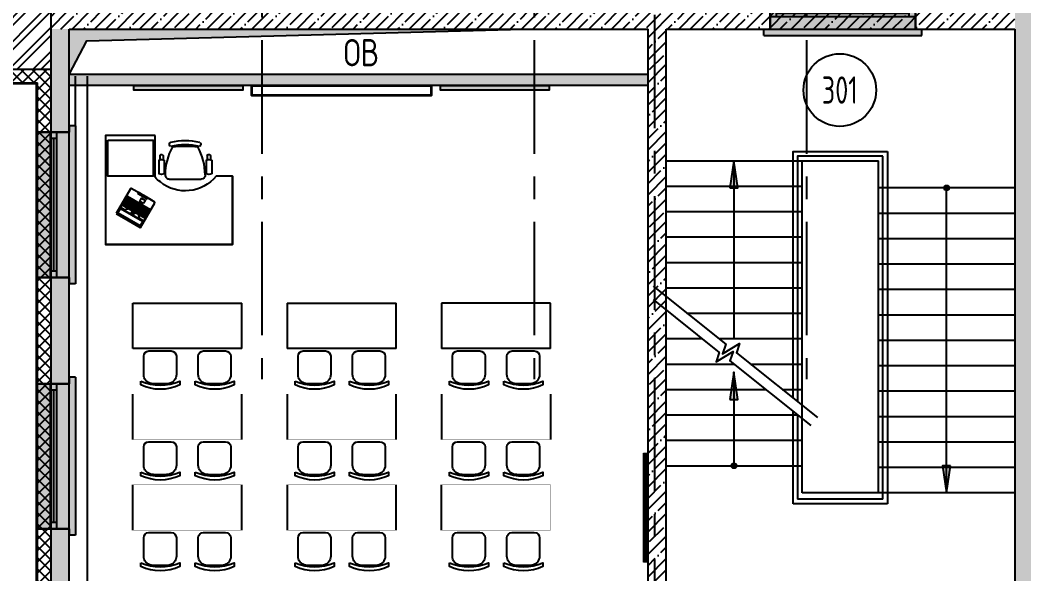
# Model space of a CAD drawing. Header units: millimetres. Extents: x -9318 to 9016603, y 0 to 838141.
# Drawn here: x 69740 to 80797, y 412892 to 418993 of the extents above; entities that cross this region are included whole.
import ezdxf
from ezdxf import colors
from ezdxf.entities.mleader import LeaderData, LeaderLine
from ezdxf.enums import TextEntityAlignment as Align
from ezdxf.math import Vec2, Vec3

# ---------------------------------------------------------------- set-up
doc = ezdxf.new("R2010")
doc.units = ezdxf.units.MM
doc.linetypes.add('CENTER', pattern=[2, 1.25, -0.25, 0.25, -0.25])
doc.layers.add('АР_Номер помещения', color=1, linetype='Continuous', lineweight=25)
doc.layers.add('ТХ_мебель передв', color=250, linetype='Continuous', lineweight=13)
doc.styles.add('ICOCPEUR', font='isocpeur.ttf')
doc.styles.add('ISOCPEUR', font='isocpeur.ttf', dxfattribs={"width": 0.7})
pattern_1 = [(45, (-887755.71, 501612.85), (-123.743687, 123.743687), []), (45, (-887631.97, 501612.85), (-123.743687, 123.743687), [218.75, -43.75, 0, -43.75])]

# ---------------------------------------------------------------- blocks, each defined once
blk = doc.blocks.new('*U604')
h = blk.add_hatch(color=8)
h.dxf.hatch_style = 1
edge = h.paths.add_edge_path()
edge.add_arc((0, 0), 27.6, 359.64, 719.64)
h = blk.add_hatch(color=8)
h.dxf.hatch_style = 1
h.paths.add_polyline_path([(729, -44), (729, 44), (1029, 0)])
at = {"color": 8}
blk.add_line((1029, 0), (0, 0), dxfattribs=at)
blk.add_lwpolyline([(729, 44), (729, -44), (1029, 0), (729, 44)], dxfattribs=at)
blk.add_circle((0, 0), 27.6, dxfattribs=at)
blk = doc.blocks.new('*U605')
h = blk.add_hatch(color=8)
h.dxf.hatch_style = 1
edge = h.paths.add_edge_path()
edge.add_arc((0, 0), 27.6, 359.64, 719.64)
h = blk.add_hatch(color=8)
h.dxf.hatch_style = 1
h.paths.add_polyline_path([(3060, -44), (3060, 44), (3360, 0)])
at = {"color": 8}
blk.add_line((3360, 0), (0, 0), dxfattribs=at)
blk.add_lwpolyline([(3060, 44), (3060, -44), (3360, 0), (3060, 44)], dxfattribs=at)
blk.add_circle((0, 0), 27.6, dxfattribs=at)
blk = doc.blocks.new('*U562')
h = blk.add_hatch(color=8)
h.dxf.hatch_style = 1
h.paths.add_polyline_path([(-1670, 210), (70, 210), (70, 140), (0, 140), (0, -220), (-1600, -220), (-1600, 140), (-1670, 140)])
at = {"color": 8}
for p, q in [((-1670, 210), (70, 210)), ((-1670, 210), (-1670, 140)), ((-1670, 140), (-1600, 140)), ((0, 140), (70, 140)), ((70, 210), (70, 140)), ((-1600, 0), (0, 0)), ((-1600, -70), (0, -70)), ((-1530, 0), (-1530, -70)), ((-1530, -35), (-70, -35)), ((-70, 0), (-70, -70)), ((0, -220), (-1600, -220))]:
    blk.add_line(p, q, dxfattribs=at)
at = {"color": 8, "lineweight": 30}
for p, q in [((-1600, 140), (-1600, -220)), ((0, 140), (0, -220))]:
    blk.add_line(p, q, dxfattribs=at)
blk = doc.blocks.new('*U563')
h = blk.add_hatch(color=8)
h.dxf.hatch_style = 1
h.paths.add_polyline_path([(-1670, 210), (70, 210), (70, 140), (0, 140), (0, -220), (-1600, -220), (-1600, 140), (-1670, 140)])
at = {"color": 8}
for p, q in [((-1670, 210), (70, 210)), ((-1670, 210), (-1670, 140)), ((-1670, 140), (-1600, 140)), ((0, 140), (70, 140)), ((70, 210), (70, 140)), ((-1600, 0), (0, 0)), ((-1600, -70), (0, -70)), ((-1530, 0), (-1530, -70)), ((-1530, -35), (-70, -35)), ((-70, 0), (-70, -70)), ((0, -220), (-1600, -220))]:
    blk.add_line(p, q, dxfattribs=at)
at = {"color": 8, "lineweight": 30}
for p, q in [((-1600, 140), (-1600, -220)), ((0, 140), (0, -220))]:
    blk.add_line(p, q, dxfattribs=at)
blk = doc.blocks.new('_DotSmall')
at = {"color": 8, "linetype": 'ByBlock', "const_width": 0.5}
blk.add_lwpolyline([(-0.0625, 0, 1), (0.0625, 0, 1)], format="xyb", close=True, dxfattribs=at)
blk = doc.blocks.new('*U467')
at = {"layer": 'АР_Номер помещения', "color": 8}
blk.add_circle((-15703, 2955), 400, dxfattribs=at)
at = {"color": 8, "style": 'ISOCPEUR', "width": 0.7, "flags": 1}
blk.add_attdef('КАТЕГОРИЯ', (-499, -2092), '', height=250, dxfattribs=at)
at = {"layer": 'АР_Номер помещения', "color": 8, "style": 'ISOCPEUR', "width": 0.7}
blk.add_attdef('НОМЕР_ПОМЕЩЕНИЯ', text='', height=300, dxfattribs=at).set_placement((-15703, 2955), align=Align.MIDDLE_CENTER)
blk = doc.blocks.new('*U413')
h = blk.add_hatch(color=8)
h.dxf.hatch_style = 1
h.paths.add_polyline_path([(-1670, -210), (70, -210), (70, -140), (0, -140), (0, 220), (-1600, 220), (-1600, -140), (-1670, -140)])
at = {"color": 8, "lineweight": 30}
for p, q in [((-1600, -140), (-1600, 220)), ((0, -140), (0, 220))]:
    blk.add_line(p, q, dxfattribs=at)
at = {"color": 8}
for p, q in [((0, 220), (-1600, 220)), ((-1600, 70), (0, 70)), ((-1600, 0), (0, 0)), ((-1530, 0), (-1530, 70)), ((-1530, 35), (-70, 35)), ((-70, 0), (-70, 70)), ((-1670, -210), (-1670, -140)), ((-1670, -140), (-1600, -140)), ((-1670, -210), (70, -210)), ((0, -140), (70, -140)), ((70, -210), (70, -140))]:
    blk.add_line(p, q, dxfattribs=at)
blk = doc.blocks.new('A$C3da1b1ea')
at = {"color": 8, "lineweight": 0}
blk.add_lwpolyline([(0, 0), (50, 0), (50, -1200), (0, -1200), (0, 0)], dxfattribs=at)
blk = doc.blocks.new('laptop')
at = {"color": 8}
for p, q in [((-150, 325), (-155, 323)), ((-150, 325), (-155, 323)), ((-155, 323), (-155, 10)), ((-155, 323), (-155, 10)), ((-150, 313), (-155, 311)), ((155, 248), (-155, 248)), ((0, 326), (-150, 325)), ((0, 326), (-150, 325)), ((0, 314), (-150, 313)), ((-147, 210), (-147, 234)), ((-143, 309), (-140, 310)), ((-143, 254), (-143, 309)), ((-140, 253), (-143, 254)), ((-140, 310), (140, 310)), ((140, 253), (-140, 253)), ((-137, 244), (-96, 244)), ((-68, 219), (-92, 243)), ((-19, 242), (-21, 242)), ((-21, 242), (-21, 237)), ((-21, 237), (-19, 237)), ((-21, 226), (-21, 220)), ((21, 226), (-21, 226)), ((-19, 237), (-19, 242)), ((-6, 242), (-8, 242)), ((-8, 242), (-8, 237)), ((-8, 237), (-6, 237)), ((-6, 237), (-6, 242)), ((150, 325), (0, 326)), ((150, 325), (0, 326)), ((150, 313), (0, 314)), ((8, 242), (6, 242)), ((6, 242), (6, 237)), ((6, 237), (8, 237)), ((8, 237), (8, 242)), ((21, 242), (19, 242)), ((19, 242), (19, 237)), ((19, 237), (21, 237)), ((21, 237), (21, 242)), ((21, 220), (21, 226)), ((68, 219), (92, 243)), ((96, 244), (137, 244)), ((140, 310), (143, 309)), ((143, 254), (140, 253)), ((143, 309), (143, 254)), ((147, 234), (147, 210)), ((155, 323), (150, 325)), ((155, 323), (150, 325)), ((155, 311), (150, 313)), ((155, 10), (155, 323)), ((155, 10), (155, 323)), ((-147, 210), (-147, 100)), ((147, 210), (-147, 210)), ((-147, 210), (-72, 210)), ((-130, 194), (-147, 194)), ((147, 192), (-147, 192)), ((147, 173), (-147, 173)), ((147, 155), (-147, 155)), ((147, 137), (-147, 137)), ((147, 118), (-147, 118)), ((-138, 192), (-138, 173)), ((-130, 210), (-130, 194)), ((-129, 173), (-129, 155)), ((-128, 210), (-128, 194)), ((76, 194), (-128, 194)), ((-123, 155), (-123, 137)), ((-123, 118), (-123, 100)), ((-119, 192), (-119, 173)), ((-114, 137), (-114, 118)), ((-111, 210), (-111, 194)), ((-110, 173), (-110, 155)), ((-103, 155), (-103, 137)), ((-99, 192), (-99, 173)), ((-98, 118), (-98, 100)), ((-94, 210), (-94, 194)), ((-94, 137), (-94, 118)), ((-90, 173), (-90, 155)), ((-84, 155), (-84, 137)), ((-80, 192), (-80, 173)), ((-77, 210), (-77, 194)), ((-75, 137), (-75, 118)), ((-74, 118), (-74, 100)), ((-71, 173), (-71, 155)), ((-64, 155), (-64, 137)), ((-60, 210), (-60, 194)), ((-60, 192), (-60, 173)), ((-55, 137), (-55, 118)), ((-55, 118), (-55, 100)), ((-51, 173), (-51, 155)), ((-45, 155), (-45, 137)), ((-43, 210), (-43, 194)), ((-41, 192), (-41, 173)), ((-36, 137), (-36, 118)), ((-32, 173), (-32, 155)), ((-26, 210), (-26, 194)), ((-25, 155), (-25, 137)), ((-21, 220), (21, 220)), ((-21, 192), (-21, 173)), ((-16, 137), (-16, 118)), ((-12, 173), (-12, 155)), ((-9, 210), (-9, 194)), ((-6, 155), (-6, 137)), ((-2, 192), (-2, 173)), ((3, 137), (3, 118)), ((7, 173), (7, 155)), ((8, 210), (8, 194)), ((9, 118), (9, 100)), ((14, 155), (14, 137)), ((18, 192), (18, 173)), ((23, 137), (23, 118)), ((25, 210), (25, 194)), ((27, 173), (27, 155)), ((29, 118), (29, 100)), ((33, 155), (33, 137)), ((37, 192), (37, 173)), ((42, 210), (42, 194)), ((42, 137), (42, 118)), ((46, 173), (46, 155)), ((48, 118), (48, 100)), ((53, 155), (53, 137)), ((57, 192), (57, 173)), ((59, 210), (59, 194)), ((62, 137), (62, 118)), ((66, 173), (66, 155)), ((68, 118), (68, 100)), ((69, 210), (69, 211)), ((69, 210), (69, 211)), ((147, 210), (69, 210)), ((72, 155), (72, 137)), ((76, 210), (76, 194)), ((76, 192), (76, 173)), ((79, 210), (79, 194)), ((147, 194), (79, 194)), ((81, 137), (81, 118)), ((85, 173), (85, 155)), ((87, 118), (87, 100)), ((90, 118), (90, 100)), ((92, 155), (92, 137)), ((96, 210), (96, 194)), ((96, 192), (96, 173)), ((105, 173), (105, 155)), ((109, 137), (109, 100)), ((113, 210), (113, 194)), ((129, 192), (129, 100)), ((130, 210), (130, 194)), ((147, 210), (147, 100)), ((-155, 10), (-155, 8)), ((-155, 8), (-152, 5)), ((-152, 5), (-150, 5)), ((-150, 5), (0, 0)), ((147, 100), (-147, 100)), ((-59, 14), (-59, 1)), ((59, 14), (-59, 14)), ((-59, 1), (-59, 14)), ((-59, 14), (59, 14)), ((0, 0), (150, 5)), ((59, 1), (59, 14)), ((59, 14), (59, 1)), ((150, 5), (153, 6)), ((153, 6), (155, 8)), ((155, 8), (155, 10))]:
    blk.add_line(p, q, dxfattribs=at)
blk.add_lwpolyline([(-52, 79), (-4, 79), (-4, 39), (-52, 39)], close=True, dxfattribs=at)
for centre, radius, start, end in [((-137, 234), 10, 90, 180), ((-96, 239), 5, 45, 90), ((96, 239), 5, 90, 135), ((137, 234), 10, 0, 90), ((-72, 215), 5, 270, 45), ((72, 215), 5, 135, 236.1175), ((-150, 10), 5, 180, 266.4167), ((0, 2405), 2405, 266.4167, 273.5833), ((150, 10), 5, 273.5833, 0)]:
    blk.add_arc(centre, radius, start, end, dxfattribs=at)
blk = doc.blocks.new('мваи')
at = {"color": 8}
for points in [[(95699, 222916), (95154, 222916), (95154, 221715), (96551, 221715), (96551, 222466), (96371, 222466)], [(95699, 222456), (95699, 222916)], [(95752, 222694), (95752, 222646)], [(95789, 222694), (95789, 222646)], [(96271, 222694), (96271, 222646)], [(96308, 222694), (96308, 222646)], [(95741, 222641), (95741, 222493)], [(95800, 222641), (95800, 222493)], [(96260, 222641), (96260, 222493)], [(96324, 222641), (96324, 222493)], [(96551, 222466), (96551, 221715), (95154, 221715)]]:
    blk.add_lwpolyline(points, dxfattribs=at)
blk.add_lwpolyline([(95180, 222864), (95678, 222864), (95678, 222466), (95180, 222466)], close=True, dxfattribs=at)
blk.add_lwpolyline([(96250, 222482, 0.127479), (96170, 222789, 0.028308), (95890, 222789, 0.127479), (95810, 222482, 0.416667), (95858, 222435), (96207, 222435)], format="xyb", dxfattribs=at)
for centre, radius, start, end in [((96030, 222190), 667, 75.9812, 104.0188), ((96030, 221982), 829, 78.7648, 101.2352)]:
    blk.add_arc(centre, radius, start, end, dxfattribs=at)
for points in [[(95868, 222795), (95858, 222800), (95852, 222821), (95863, 222832)], [(95863, 222832), (95863, 222837), (95868, 222837), (95868, 222837)], [(96191, 222837), (96202, 222832), (96207, 222816), (96197, 222800)], [(96197, 222800), (96197, 222800), (96197, 222795), (96191, 222795)], [(95752, 222694), (95757, 222705), (95768, 222710), (95778, 222705)], [(95778, 222705), (95784, 222699), (95784, 222699), (95789, 222694)], [(96271, 222694), (96276, 222705), (96292, 222710), (96302, 222705)], [(96302, 222705), (96302, 222699), (96308, 222699), (96308, 222694)], [(95741, 222641), (95757, 222652), (95778, 222652), (95800, 222641)], [(96260, 222641), (96281, 222652), (96302, 222652), (96324, 222641)], [(95800, 222493), (95778, 222482), (95757, 222482), (95741, 222493)], [(96371, 222466), (96218, 222281), (95942, 222249), (95757, 222403)], [(96250, 222482), (96255, 222456), (96234, 222435), (96207, 222435)], [(96324, 222493), (96302, 222482), (96281, 222482), (96260, 222493)], [(95757, 222403), (95736, 222419), (95715, 222435), (95699, 222456)]]:
    blk.add_open_spline(points, degree=3, dxfattribs=at)
at = {"color": 8, "rotation": 150}
blk.add_blockref('laptop', (95567, 222259), dxfattribs=at)
blk = doc.blocks.new('У018')
at = {"layer": 'ТХ_мебель передв', "color": 8, "ltscale": 100, "const_width": 2}
blk.add_lwpolyline([(94750, 82280), (95250, 82280), (95250, 81080), (94750, 81080)], close=True, dxfattribs=at)
blk = doc.blocks.new('Стул парты')
at = {"color": 8}
for points in [[(-95, -360, -0.36493), (-180, -259), (-180, -58, -0.414078), (-122, 0), (122, 0, -0.414078), (180, -58), (180, -259, -0.36493), (95, -360, -0.041656)], [(-212, -334, 0.203875), (217, -334), (217, -374, -0.227009), (-212, -374)]]:
    blk.add_lwpolyline(points, format="xyb", close=True, dxfattribs=at)

msp = doc.modelspace()

# ---------------------------------------------------------------- hatches: boundary and pattern name
at = {"ltscale": 100}
h = msp.add_hatch(dxfattribs=at)
h.set_pattern_fill('ANSI35', color=256, scale=700)
h.set_pattern_definition(pattern_1)
h.paths.add_polyline_path([(115197.1, 423057.96), (80697.1, 423057.96), (80697.1, 419092.96), (80697.1, 418892.96), (80697.1, 411572.96), (80797.1, 411572.96), (80797.1, 410315.44), (80997.1, 410315.44), (80997.1, 411272.96), (84752.1, 411272.96), (84752.1, 410090.44), (84952.1, 410090.44), (84952.1, 411272.96), (95649.1, 411272.96), (95649.1, 411572.96), (80997.1, 411572.96), (80997.1, 422757.96), (115197.1, 422757.96)])
h = msp.add_hatch(dxfattribs=at)
h.set_pattern_fill('ANSI37', color=256, scale=700)
h.set_pattern_definition([(45, (-881264.54, 440766.49), (-61.871843, 61.871843), []), (135, (-881264.54, 440766.49), (-61.871843, -61.871843), [])])
h.paths.add_polyline_path([(63732.07, 401222.96), (70082.1, 401222.96), (70082.1, 418452.96), (63081.91, 418452.96), (63081.91, 420172.96), (62931.91, 420172.96), (62931.91, 418302.96), (69932.1, 418302.96), (69932.1, 401372.96), (63582.07, 401372.96), (63582.1, 391362.96), (76982.1, 391362.96), (76982.1, 397712.96), (85102.1, 397712.96), (85102.1, 402902.96), (93369.48, 402902.96), (93369.48, 402652.96), (93519.48, 402652.96), (93519.48, 403052.96), (84952.1, 403052.96), (84952.1, 397862.96), (76832.1, 397862.96), (76832.1, 391512.96), (63732.1, 391512.96)])
h = msp.add_hatch(dxfattribs=at)
h.set_pattern_fill('ANSI32', color=256, scale=500)
h.set_pattern_definition([(45, (-887844.57, 501230.07), (-132.58252, 132.58252), []), (45, (-887756.18, 501230.07), (-132.58252, 132.58252), [])])
h.paths.add_polyline_path([(63721.85, 420107.96), (63081.92, 420107.96), (63081.91, 418452.94), (70082.1, 418452.97), (70082.1, 419092.97), (63721.97, 419092.95)])
h = msp.add_hatch(dxfattribs=at)
h.set_pattern_fill('ANSI35', color=256, scale=700)
h.set_pattern_definition([(45, (-874914.5, 467326.55), (-123.743687, 123.743687), []), (45, (-874790.76, 467326.55), (-123.743687, 123.743687), [218.75, -43.75, 0, -43.75])])
h.paths.add_polyline_path([(70282.1, 418892.96), (76657.1, 418892.96), (76657.1, 411267.96), (76857.1, 411267.96), (76857.1, 418892.96), (80697.1, 418892.96), (80697.1, 419092.96), (70082.1, 419092.96), (70082.09, 418892.96), (70282.09, 418892.96)])
h = msp.add_hatch(dxfattribs=at)
h.set_pattern_fill('ANSI35', color=256, scale=700)
h.set_pattern_definition(pattern_1)
h.paths.add_polyline_path([(70282.04, 418892.96), (70082.04, 418892.96), (70082.04, 401222.96), (63732.1, 401222.96), (63732.1, 401022.96), (63932.1, 401022.96), (70082.1, 401022.96), (70082.1, 399868.99), (70382.1, 399868.99), (70382.1, 401222.96), (70282.1, 401222.96)])
h = msp.add_hatch(color=256, dxfattribs=at)
h.paths.add_polyline_path([(72402.03, 418892.96), (70282.1, 418892.96), (70282.1, 418393.35), (70474.83, 418765.86), (72402.03, 418816.86)])
h.paths.add_polyline_path([(75263.32, 418892.96), (75279.18, 418892.96), (72402.03, 418892.96), (72402.03, 418816.86)])
h.paths.add_polyline_path([(75277.58, 418892.96), (75279.18, 418892.96), (75263.32, 418892.96)], flags=17)
h = msp.add_hatch(dxfattribs=at)
h.set_pattern_fill('AR-CONC', color=256, scale=30)
h.set_pattern_definition([(50, (5759.64, 336307.27), (215.17805, -18.82564), [22.5, -247.5]), (355, (5759.64, 336307.27), (-41.6254, 225.65764), [18, -198]), (100.45144, (5777.57, 336305.7), (173.55265, 206.832), [19.12206, -210.34263]), (46.1842, (5759.64, 336367.27), (320.1724, -49.6558), [33.75, -371.25]), (96.63564, (5786.32, 336363.14), (280.3986, 292.2356), [28.6831, -315.5141]), (351.18416, (5759.64, 336367.27), (280.3986, 292.2356), [27, -297]), (21, (5789.64, 336352.27), (179.07212, -120.78567), [22.5, -247.5]), (326, (5789.64, 336352.27), (72.9946, 217.545), [18, -198]), (71.45144, (5804.56, 336342.2), (252.0667, 96.75935), [19.12206, -210.34263]), (37.5, (5759.64, 336307.274), (3.647957, 99.868156), [0, -195.6, 0, -201, 0, -198.75]), (7.5, (5759.64, 336307.27), (78.92086, 118.32351), [0, -114.6, 0, -191.1, 0, -75.75]), (327.5, (5692.74, 336307.274), (160.14673, -6.76646), [0, -75, 0, -234, 0, -310.5]), (317.5, (5662.74, 336307.27), (174.95585, 30.0315), [0, -97.5, 0, -155.4, 0, -220.5])])
h.paths.add_polyline_path([(76657.44, 418393.35), (70282.08, 418393.35), (70282.08, 418273.35), (76657.08, 418274.19), (76656.73, 418273.35)])
h = msp.add_hatch(color=256)
h.dxf.hatch_style = 1
h.paths.add_polyline_path([(70994.72, 418273.35), (70994.72, 418220.41), (72194.72, 418220.41), (72194.72, 418273.35)])
h = msp.add_hatch(color=256)
h.dxf.hatch_style = 1
h.paths.add_polyline_path([(75568.21, 418220.41), (75568.21, 418273.35), (74369.47, 418273.35), (74369.47, 418220.41)])
h = msp.add_hatch(color=256)
h.dxf.hatch_style = 1
h.paths.add_polyline_path([(77647.55, 417143.84), (77559.01, 417143.84), (77603.28, 417443.84)])

# ---------------------------------------------------------------- linework, layer by layer
at = {"linetype": 'CENTER', "ltscale": 1000}
for p, q in [((72402.03, 470770.43), (72402.03, 415038.08)), ((75402.03, 470770.43), (75402.03, 415038.08)), ((78402.03, 470770.43), (78402.03, 415038.08)), ((70082.1, 389801.69), (70082.1, 423685.62)), ((76732.1, 389801.69), (76732.1, 419184.22))]:
    msp.add_line(p, q, dxfattribs=at)
at = {"ltscale": 100}
for p, q in [((70082.1, 401222.96), (70082.1, 419092.96)), ((70282.1, 401222.96), (70282.1, 418892.96)), ((70282.1, 418892.96), (76657.1, 418892.96)), ((76657.1, 411267.96), (76657.1, 418892.96)), ((76857.1, 411267.96), (76857.1, 418892.96)), ((76857.1, 418892.96), (80697.1, 418892.96)), ((80697.1, 418892.96), (80697.1, 411572.96)), ((63081.91, 418452.96), (70082.1, 418452.96)), ((62921.91, 418292.96), (69922.1, 418292.96)), ((62931.91, 418302.96), (69932.1, 418302.96)), ((69922.1, 401382.96), (69922.1, 418292.96)), ((69932.1, 401372.96), (69932.1, 418302.96)), ((70352.12, 417827.91), (70352.12, 418373.3)), ((70482.1, 409667.96), (70482.1, 418373.35)), ((76857.1, 417443.84), (79194.67, 417443.88)), ((76852.1, 417163.84), (78354.47, 417163.84)), ((80697.1, 417143.83), (79194.73, 417143.83)), ((76852.1, 416883.84), (78354.47, 416883.84)), ((80697.1, 416863.83), (79194.73, 416863.83)), ((76852.1, 416603.84), (78354.47, 416603.84)), ((80697.1, 416583.83), (79194.73, 416583.83)), ((76852.1, 416323.84), (78354.47, 416323.84)), ((80697.14, 416303.8), (79194.73, 416303.83)), ((76852.1, 416043.84), (78354.47, 416043.84)), ((80697.1, 416023.83), (79194.64, 416023.83)), ((77084.82, 415763.84), (78354.47, 415763.84)), ((80697.1, 415743.83), (79194.63, 415743.83)), ((76852.1, 415483.84), (77252.42, 415483.84)), ((77435.1, 415483.84), (78354.47, 415483.84)), ((80697.1, 415463.83), (79194.63, 415463.83)), ((76852.1, 415203.84), (77602.7, 415203.84)), ((77785.38, 415203.84), (78354.47, 415203.84)), ((80697.1, 415183.83), (79194.63, 415183.83)), ((76852.1, 414923.84), (77952.98, 414923.84)), ((78135.64, 414923.84), (78354.44, 414923.84)), ((80697.1, 414903.83), (79194.73, 414903.83)), ((76852.1, 414643.84), (78303.26, 414643.84)), ((78254.47, 413664.77), (78254.47, 414682.84)), ((80697.1, 414623.83), (79194.73, 414623.83)), ((76852.1, 414363.84), (78354.47, 414363.84)), ((80697.1, 414343.83), (79194.73, 414343.83)), ((76852.1, 414083.84), (78354.47, 414083.84)), ((80697.09, 414063.79), (79194.61, 414063.81)), ((80697.07, 413783.74), (78354.47, 413783.77)), ((79294.73, 413664.77), (78254.47, 413664.77)), ((79244.73, 413714.77), (78304.47, 413714.77))]:
    msp.add_line(p, q, dxfattribs=at)
for p, q in [((77603.28, 417443.84), (77603.28, 415483.84)), ((70982.1, 415373.53), (70982.1, 415873.53)), ((70982.1, 415873.53), (72182.1, 415873.53)), ((72182.1, 415373.53), (72182.1, 415873.53)), ((72682.1, 415873.53), (72682.1, 415373.53)), ((72682.1, 415873.53), (73882.1, 415873.53)), ((73882.1, 415373.53), (73882.1, 415873.53)), ((75582.1, 415873.53), (74382.1, 415873.53)), ((74382.1, 415873.53), (74382.1, 415373.53)), ((75582.1, 415373.53), (75582.1, 415873.53)), ((72182.1, 415373.53), (70982.1, 415373.53)), ((73882.1, 415373.53), (72682.1, 415373.53)), ((75582.1, 415373.53), (74382.1, 415373.53)), ((70982.1, 414373.53), (70982.1, 414873.53)), ((72182.1, 414373.53), (72182.1, 414873.53)), ((72682.1, 414873.53), (72682.1, 414373.53)), ((73882.1, 414373.53), (73882.1, 414873.53)), ((74382.1, 414873.53), (74382.1, 414373.53)), ((75582.1, 414873.53), (75582.1, 414373.53)), ((70982.1, 413373.53), (70982.1, 413873.53)), ((72182.1, 413373.53), (72182.1, 413873.53)), ((72682.1, 413873.53), (72682.1, 413373.53)), ((73882.1, 413373.53), (73882.1, 413873.53)), ((74382.1, 413373.53), (74382.1, 413873.53))]:
    msp.add_line(p, q)
for points in [[(70282.1, 418393.35), (70474.83, 418765.86), (75277.58, 418892.96)], [(76657.08, 418393.35), (70282.08, 418393.35)], [(76657.08, 418273.35), (70282.08, 418273.35)], [(78254.47, 414828.87), (78254.47, 417543.84), (79294.73, 417543.84)], [(79294.73, 417543.84), (79294.73, 413664.77)], [(79244.73, 417493.84), (78304.47, 417493.84), (78304.47, 414788.9)], [(78354.47, 413783.77), (78354.4, 417443.87)], [(79194.62, 413783.76), (79194.67, 417443.88)], [(79244.73, 413714.77), (79244.73, 417493.84)], [(78304.47, 414642.88), (78304.47, 413714.77)], [(79038.99, 413664.77), (79038.99, 413664.77)]]:
    msp.add_lwpolyline(points, dxfattribs=at)
for points in [[(72194.72, 418273.35), (72194.72, 418220.41), (70994.72, 418220.41), (70994.72, 418273.35)], [(75568.21, 418273.35), (75568.21, 418220.41), (74369.47, 418220.41), (74369.47, 418273.35)]]:
    msp.add_lwpolyline(points, close=True)
at = {"lineweight": 35}
msp.add_lwpolyline([(74269.47, 418273.35), (74269.47, 418162.1), (72294.73, 418162.1), (72294.72, 418273.35)], close=True, dxfattribs=at)
for points in [[(77559.01, 417143.84), (77647.55, 417143.84), (77603.28, 417443.84), (77559.01, 417143.84)], [(76712.53, 416061.43), (77513.22, 415421.4), (77478.18, 415317.5), (77665.42, 415431.63), (77630.38, 415327.74), (78522.61, 414614.53)], [(76712.53, 415915.4), (77442, 415332.3), (77406.96, 415228.41), (77594.2, 415342.53), (77559.16, 415238.64), (78451.39, 414525.43)]]:
    msp.add_lwpolyline(points)
at = {"const_width": 50, "elevation": 0}
msp.add_lwpolyline([(76632.1, 414223.53), (76632.1, 413023.53)], dxfattribs=at)

# ---------------------------------------------------------------- block references
for name, p in [('*U413', (79602.1, 419032.96)), ('мваи', (-24471.58, 194807.07)), ('Стул парты', (71282.1, 415348.53)), ('Стул парты', (71882.1, 415348.53)), ('Стул парты', (72982.1, 415348.53)), ('Стул парты', (73582.1, 415348.53)), ('Стул парты', (74682.1, 415348.53)), ('Стул парты', (75282.1, 415348.53)), ('Стул парты', (71282.1, 414348.53)), ('Стул парты', (71882.1, 414348.53)), ('Стул парты', (72982.1, 414348.53)), ('Стул парты', (73582.1, 414348.53)), ('Стул парты', (74682.1, 414348.53)), ('Стул парты', (75282.1, 414348.53)), ('Стул парты', (71282.1, 413348.53)), ('Стул парты', (71882.1, 413348.53)), ('Стул парты', (72982.1, 413348.53)), ('Стул парты', (73582.1, 413348.53)), ('Стул парты', (74682.1, 413348.53)), ('Стул парты', (75282.1, 413348.53))]:
    msp.add_blockref(name, p)
ref = msp.add_blockref('*U467', (94472.25, 415267.06))
ref.add_attrib('НОМЕР_ПОМЕЩЕНИЯ', '301', dxfattribs={"layer": 'АР_Номер помещения', "color": 8, "height": 300, "style": 'ISOCPEUR', "width": 0.7}).set_placement((78769.14, 418222.27), align=Align.MIDDLE_CENTER)
for name, p, rotation in [('*U563', (70142.1, 416157.96), 270), ('У018', (153262.29, 320623.47), 90.0000000000084), ('У018', (154962.29, 320623.47), 90.0000000000084), ('У018', (156662.29, 320623.47), 90.0000000000084), ('*U562', (70142.1, 413387.96), 270), ('У018', (153262.29, 319623.47), 90.0000000000084), ('У018', (154962.29, 319623.47), 90.0000000000084), ('У018', (156662.29, 319623.47), 90.0000000000084), ('У018', (153262.29, 318623.47), 90.0000000000084), ('У018', (154962.29, 318623.47), 90.0000000000084), ('У018', (156662.29, 318623.47), 90.0000000000084)]:
    msp.add_blockref(name, p, dxfattribs=dict(rotation=rotation))
at = {"ltscale": 100}
for name, p, rotation in [('*U605', (79945.92, 417143.83), 270), ('*U604', (77603.28, 414083.84), 89.99999999999999)]:
    msp.add_blockref(name, p, dxfattribs=dict(at, rotation=rotation))
at = {"lineweight": 0, "rotation": 180}
msp.add_blockref('A$C3da1b1ea', (76657.1, 413023.53, 0), dxfattribs=at)

# ---------------------------------------------------------------- texts
at = {"ltscale": 100, "insert": (73498.2, 418633.9), "char_height": 300, "attachment_point": 5, "line_spacing_factor": 0.7, "style": 'ICOCPEUR'}
msp.add_mtext('\\A1;{\\W0.8;ОВ}', dxfattribs=at)

# ---------------------------------------------------------------- leaders
ml = msp.add_multileader_mtext('Standard')
ml.set_content('+13,200', color=8, style='ISOCPEUR')
ml.set_leader_properties(color=8, linetype='Continuous', lineweight=-1)
ml.set_arrow_properties(name='DOTSMALL')
ml.build(insert=Vec2(0, 0))
ml.multileader.update_dxf_attribs({"has_text_frame": 1, "text_left_attachment_type": 4, "text_right_attachment_type": 4, "dogleg_length": 100, "arrow_head_size": 180})
ctx = ml.context
ctx.base_point, ctx.char_height, ctx.arrow_head_size, ctx.landing_gap_size, ctx.plane_origin = Vec3(93068.63, 826103.47), 250, 180, 50, Vec3(90907.41, 825512.23)
ctx.left_attachment, ctx.right_attachment = 4, 4
notes = []
notes.append((ctx, [(0, (0, 0, 0), (0, 0), (1, 0), 1, [])]))
ctx.mtext.insert, ctx.mtext.width, ctx.mtext.line_spacing_style, ctx.mtext.flow_direction = Vec3(93118.63, 826436.81), 852.697, 2, 5
ml = msp.add_multileader_mtext('Standard')
ml.set_content('+11,550', color=8, style='ISOCPEUR')
ml.set_leader_properties(color=8, linetype='Continuous', lineweight=-1)
ml.set_arrow_properties(name='DOTSMALL')
ml.build(insert=Vec2(0, 0))
ml.multileader.update_dxf_attribs({"has_text_frame": 1, "text_left_attachment_type": 4, "text_right_attachment_type": 4, "dogleg_length": 100, "arrow_head_size": 180})
ctx = ml.context
ctx.base_point, ctx.char_height, ctx.arrow_head_size, ctx.landing_gap_size, ctx.plane_origin = Vec3(88068.63, 825358.47), 250, 180, 50, Vec3(85907.41, 824767.23)
ctx.left_attachment, ctx.right_attachment = 4, 4
notes.append((ctx, [(0, (0, 0, 0), (0, 0), (1, 0), 1, [])]))
ctx.mtext.insert, ctx.mtext.width, ctx.mtext.line_spacing_style, ctx.mtext.flow_direction = Vec3(88118.63, 825691.81), 852.697, 2, 5
ml = msp.add_multileader_mtext('Standard')
ml.set_content('+13,700', color=8, style='ISOCPEUR')
ml.set_leader_properties(color=8, linetype='Continuous', lineweight=-1)
ml.set_arrow_properties(name='DOTSMALL')
ml.build(insert=Vec2(0, 0))
ml.multileader.update_dxf_attribs({"has_text_frame": 1, "text_left_attachment_type": 4, "text_right_attachment_type": 4, "dogleg_length": 100, "arrow_head_size": 180})
ctx = ml.context
ctx.base_point, ctx.char_height, ctx.arrow_head_size, ctx.landing_gap_size, ctx.plane_origin = Vec3(118053.07, 658154.33), 250, 180, 50, Vec3(117803.7, 657493.51)
ctx.left_attachment, ctx.right_attachment = 4, 4
notes.append((ctx, [(0, (0, 0, 0), (0, 0), (1, 0), 1, [])]))
ctx.mtext.insert, ctx.mtext.width, ctx.mtext.line_spacing_style, ctx.mtext.flow_direction = Vec3(118103.07, 658487.66), 852.697, 2, 5
ml = msp.add_multileader_mtext('Standard')
ml.set_content('+13,700', color=8, style='ISOCPEUR')
ml.set_leader_properties(color=8, linetype='Continuous', lineweight=-1)
ml.set_arrow_properties(name='DOTSMALL')
ml.build(insert=Vec2(0, 0))
ml.multileader.update_dxf_attribs({"has_text_frame": 1, "text_left_attachment_type": 4, "text_right_attachment_type": 4, "dogleg_length": 100, "arrow_head_size": 180})
ctx = ml.context
ctx.base_point, ctx.char_height, ctx.arrow_head_size, ctx.landing_gap_size, ctx.plane_origin = Vec3(79585.57, 658000.47), 250, 180, 50, Vec3(77424.36, 657409.23)
ctx.left_attachment, ctx.right_attachment = 4, 4
notes.append((ctx, [(0, (0, 0, 0), (0, 0), (1, 0), 1, [])]))
ctx.mtext.insert, ctx.mtext.width, ctx.mtext.line_spacing_style, ctx.mtext.flow_direction = Vec3(79635.57, 658333.81), 852.697, 2, 5
ml = msp.add_multileader_mtext('Standard')
ml.set_content('+15,850', color=8, style='ISOCPEUR')
ml.set_leader_properties(color=8, linetype='Continuous', lineweight=-1)
ml.set_arrow_properties(name='DOTSMALL')
ml.build(insert=Vec2(0, 0))
ml.multileader.update_dxf_attribs({"has_text_frame": 1, "text_left_attachment_type": 4, "text_right_attachment_type": 4, "dogleg_length": 100, "arrow_head_size": 180})
ctx = ml.context
ctx.base_point, ctx.char_height, ctx.arrow_head_size, ctx.landing_gap_size, ctx.plane_origin = Vec3(78411.29, 652860.4), 250, 180, 50, Vec3(78329.9, 651149.71)
ctx.left_attachment, ctx.right_attachment = 4, 4
notes.append((ctx, [(0, (0, 0, 0), (0, 0), (1, 0), 1, [])]))
ctx.mtext.insert, ctx.mtext.width, ctx.mtext.defined_height, ctx.mtext.line_spacing_style, ctx.mtext.flow_direction = Vec3(78461.29, 653193.74), 696.0353, 776.46, 2, 5
ml = msp.add_multileader_mtext('Standard')
ml.set_content('+15,850', color=8, style='ISOCPEUR')
ml.set_leader_properties(color=8, linetype='Continuous', lineweight=-1)
ml.set_arrow_properties(name='DOTSMALL')
ml.build(insert=Vec2(0, 0))
ml.multileader.update_dxf_attribs({"has_text_frame": 1, "text_left_attachment_type": 4, "text_right_attachment_type": 4, "dogleg_length": 100, "arrow_head_size": 180})
ctx = ml.context
ctx.base_point, ctx.char_height, ctx.arrow_head_size, ctx.landing_gap_size, ctx.plane_origin = Vec3(116043.29, 652621.27), 250, 180, 50, Vec3(116522.41, 649668.82)
ctx.left_attachment, ctx.right_attachment = 4, 4
notes.append((ctx, [(0, (0, 0, 0), (0, 0), (1, 0), 1, [])]))
ctx.mtext.insert, ctx.mtext.width, ctx.mtext.line_spacing_style, ctx.mtext.flow_direction = Vec3(116093.29, 652954.61), 852.697, 2, 5
ml = msp.add_multileader_mtext('Standard')
ml.set_content('+9,800', color=8, style='ISOCPEUR')
ml.set_leader_properties(color=8, linetype='Continuous', lineweight=-1)
ml.set_arrow_properties(name='DOTSMALL')
ml.build(insert=Vec2(0, 0))
ml.multileader.update_dxf_attribs({"has_text_frame": 1, "text_left_attachment_type": 4, "text_right_attachment_type": 4, "dogleg_length": 100, "arrow_head_size": 180})
ctx = ml.context
ctx.base_point, ctx.char_height, ctx.arrow_head_size, ctx.landing_gap_size, ctx.plane_origin = Vec3(118053.07, 538154.33), 250, 180, 50, Vec3(117803.7, 537493.51)
ctx.left_attachment, ctx.right_attachment = 4, 4
notes.append((ctx, [(0, (0, 0, 0), (0, 0), (1, 0), 1, [])]))
ctx.mtext.insert, ctx.mtext.width, ctx.mtext.line_spacing_style, ctx.mtext.flow_direction = Vec3(118103.07, 538487.66), 852.697, 2, 5
ml = msp.add_multileader_mtext('Standard')
ml.set_content('+9,800', color=8, style='ISOCPEUR')
ml.set_leader_properties(color=8, linetype='Continuous', lineweight=-1)
ml.set_arrow_properties(name='DOTSMALL')
ml.build(insert=Vec2(0, 0))
ml.multileader.update_dxf_attribs({"has_text_frame": 1, "text_left_attachment_type": 4, "text_right_attachment_type": 4, "dogleg_length": 100, "arrow_head_size": 180})
ctx = ml.context
ctx.base_point, ctx.char_height, ctx.arrow_head_size, ctx.landing_gap_size, ctx.plane_origin = Vec3(79585.57, 538000.47), 250, 180, 50, Vec3(77424.36, 537409.23)
ctx.left_attachment, ctx.right_attachment = 4, 4
notes.append((ctx, [(0, (0, 0, 0), (0, 0), (1, 0), 1, [])]))
ctx.mtext.insert, ctx.mtext.width, ctx.mtext.line_spacing_style, ctx.mtext.flow_direction = Vec3(79635.57, 538333.81), 852.697, 2, 5
ml = msp.add_multileader_mtext('Standard')
ml.set_content('+11,750', color=8, style='ISOCPEUR')
ml.set_leader_properties(color=8, linetype='Continuous', lineweight=-1)
ml.set_arrow_properties(name='DOTSMALL')
ml.build(insert=Vec2(0, 0))
ml.multileader.update_dxf_attribs({"has_text_frame": 1, "text_left_attachment_type": 4, "text_right_attachment_type": 4, "dogleg_length": 100, "arrow_head_size": 180})
ctx = ml.context
ctx.base_point, ctx.char_height, ctx.arrow_head_size, ctx.landing_gap_size, ctx.plane_origin = Vec3(78411.29, 532860.4), 250, 180, 50, Vec3(78329.9, 531149.71)
ctx.left_attachment, ctx.right_attachment = 4, 4
notes.append((ctx, [(0, (0, 0, 0), (0, 0), (1, 0), 1, [])]))
ctx.mtext.insert, ctx.mtext.width, ctx.mtext.defined_height, ctx.mtext.line_spacing_style, ctx.mtext.flow_direction = Vec3(78461.29, 533193.74), 696.0353, 776.46, 2, 5
ml = msp.add_multileader_mtext('Standard')
ml.set_content('+11,750', color=8, style='ISOCPEUR')
ml.set_leader_properties(color=8, linetype='Continuous', lineweight=-1)
ml.set_arrow_properties(name='DOTSMALL')
ml.build(insert=Vec2(0, 0))
ml.multileader.update_dxf_attribs({"has_text_frame": 1, "text_left_attachment_type": 4, "text_right_attachment_type": 4, "dogleg_length": 100, "arrow_head_size": 180})
ctx = ml.context
ctx.base_point, ctx.char_height, ctx.arrow_head_size, ctx.landing_gap_size, ctx.plane_origin = Vec3(116043.29, 532621.27), 250, 180, 50, Vec3(116522.41, 529668.82)
ctx.left_attachment, ctx.right_attachment = 4, 4
notes.append((ctx, [(0, (0, 0, 0), (0, 0), (1, 0), 1, [])]))
ctx.mtext.insert, ctx.mtext.width, ctx.mtext.line_spacing_style, ctx.mtext.flow_direction = Vec3(116093.29, 532954.61), 852.697, 2, 5
ml = msp.add_multileader_mtext('Standard')
ml.set_content('+7,850', color=8, style='ISOCPEUR')
ml.set_leader_properties(color=8, linetype='Continuous', lineweight=-1)
ml.set_arrow_properties(name='DOTSMALL')
ml.build(insert=Vec2(0, 0))
ml.multileader.update_dxf_attribs({"has_text_frame": 1, "text_left_attachment_type": 4, "text_right_attachment_type": 4, "dogleg_length": 100, "arrow_head_size": 180})
ctx = ml.context
ctx.base_point, ctx.char_height, ctx.arrow_head_size, ctx.landing_gap_size, ctx.plane_origin = Vec3(82569.71, 434646.78), 250, 180, 50, Vec3(82488.32, 433379.22)
ctx.left_attachment, ctx.right_attachment = 4, 4
notes.append((ctx, [(0, (0, 0, 0), (0, 0), (1, 0), 1, [])]))
ctx.mtext.insert, ctx.mtext.width, ctx.mtext.line_spacing_style, ctx.mtext.flow_direction = Vec3(82619.71, 434980.11), 595.5678, 2, 5
for ctx, leaders in notes:
    for number, flags, end, landing, length, lines in leaders:
        leader = LeaderData()
        leader.index, (leader.has_last_leader_line, leader.has_dogleg_vector, leader.attachment_direction) = number, flags
        leader.last_leader_point, leader.dogleg_vector, leader.dogleg_length = Vec3(end), Vec3(landing), length
        for number, points, colour, breaks in lines:
            line = LeaderLine()
            line.index, line.vertices, line.color, line.breaks = number, Vec3.list(points), colors.encode_raw_color(colour), breaks
            leader.lines.append(line)
        ctx.leaders.append(leader)

doc.saveas('drawing.dxf')
